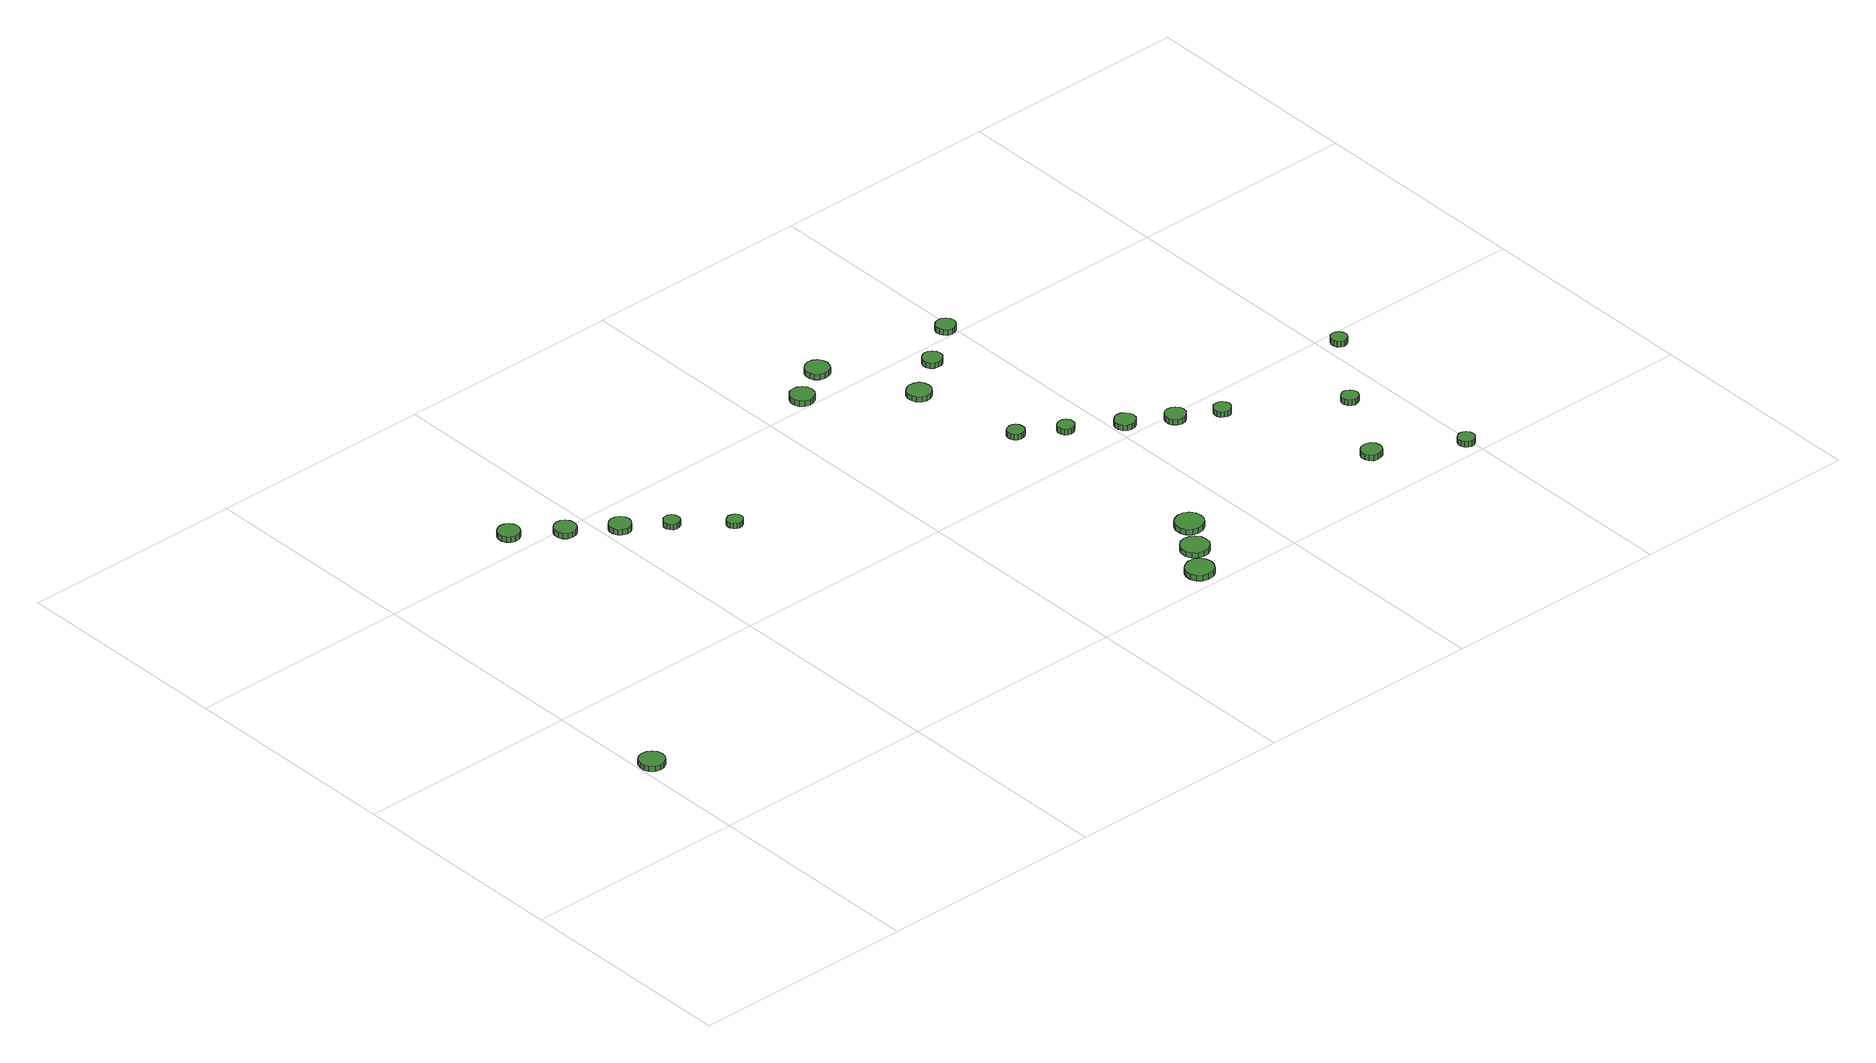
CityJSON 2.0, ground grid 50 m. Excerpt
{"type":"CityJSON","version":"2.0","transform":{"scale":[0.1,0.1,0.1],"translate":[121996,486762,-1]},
"CityObjects":{
"tree1":{"type":"SolitaryVegetationObject","attributes":{"function":"something"},"geometry":[{"type":"MultiSurface","lod":"1","boundaries":[[[0,1,2,3,4,5,6,7,8,9,10,11,12,13,14]],[[15,16,17,18,19,20,21,22,23,24,25,26,27,28,29]],[[0,29,28,1]],[[1,28,27,2]],[[2,27,26,3]],[[3,26,25,4]],[[4,25,24,5]],[[5,24,23,6]],[[6,23,22,7]],[[7,22,21,8]],[[8,21,20,9]],[[9,20,19,10]],[[10,19,18,11]],[[11,18,17,12]],[[12,17,16,13]],[[13,16,15,14]],[[14,15,29,0]]]}]},
"tree2":{"type":"SolitaryVegetationObject","attributes":{"function":"something"},"geometry":[{"type":"MultiSurface","lod":"1","boundaries":[[[30,31,32,33,34,35,36,37,38,39,40,41,42,43,44]],[[45,46,47,48,49,50,51,52,53,54,55,56,57,58,59]],[[30,59,58,31]],[[31,58,57,32]],[[32,57,56,33]],[[33,56,55,34]],[[34,55,54,35]],[[35,54,53,36]],[[36,53,52,37]],[[37,52,51,38]],[[38,51,50,39]],[[39,50,49,40]],[[40,49,48,41]],[[41,48,47,42]],[[42,47,46,43]],[[43,46,45,44]],[[44,45,59,30]]]}]},
"tree3":{"type":"SolitaryVegetationObject","attributes":{"function":"something"},"geometry":[{"type":"MultiSurface","lod":"1","boundaries":[[[60,61,62,63,64,65,66,67,68,69,70,71,72,73,74]],[[75,76,77,78,79,80,81,82,83,84,85,86,87,88,89]],[[60,89,88,61]],[[61,88,87,62]],[[62,87,86,63]],[[63,86,85,64]],[[64,85,84,65]],[[65,84,83,66]],[[66,83,82,67]],[[67,82,81,68]],[[68,81,80,69]],[[69,80,79,70]],[[70,79,78,71]],[[71,78,77,72]],[[72,77,76,73]],[[73,76,75,74]],[[74,75,89,60]]]}]},
"tree4":{"type":"SolitaryVegetationObject","attributes":{"function":"something"},"geometry":[{"type":"MultiSurface","lod":"1","boundaries":[[[90,91,92,93,94,95,96,97,98,99,100,101,102,103,104]],[[105,106,107,108,109,110,111,112,113,114,115,116,117,118,119]],[[90,119,118,91]],[[91,118,117,92]],[[92,117,116,93]],[[93,116,115,94]],[[94,115,114,95]],[[95,114,113,96]],[[96,113,112,97]],[[97,112,111,98]],[[98,111,110,99]],[[99,110,109,100]],[[100,109,108,101]],[[101,108,107,102]],[[102,107,106,103]],[[103,106,105,104]],[[104,105,119,90]]]}]},
"tree5":{"type":"SolitaryVegetationObject","attributes":{"function":"something"},"geometry":[{"type":"MultiSurface","lod":"1","boundaries":[[[120,121,122,123,124,125,126,127,128,129,130,131,132,133,134]],[[135,136,137,138,139,140,141,142,143,144,145,146,147,148,149]],[[120,149,148,121]],[[121,148,147,122]],[[122,147,146,123]],[[123,146,145,124]],[[124,145,144,125]],[[125,144,143,126]],[[126,143,142,127]],[[127,142,141,128]],[[128,141,140,129]],[[129,140,139,130]],[[130,139,138,131]],[[131,138,137,132]],[[132,137,136,133]],[[133,136,135,134]],[[134,135,149,120]]]}]},
"tree6":{"type":"SolitaryVegetationObject","attributes":{"function":"something"},"geometry":[{"type":"MultiSurface","lod":"1","boundaries":[[[150,151,152,153,154,155,156,157,158,159,160,161,162,163,164]],[[165,166,167,168,169,170,171,172,173,174,175,176,177,178,179]],[[150,179,178,151]],[[151,178,177,152]],[[152,177,176,153]],[[153,176,175,154]],[[154,175,174,155]],[[155,174,173,156]],[[156,173,172,157]],[[157,172,171,158]],[[158,171,170,159]],[[159,170,169,160]],[[160,169,168,161]],[[161,168,167,162]],[[162,167,166,163]],[[163,166,165,164]],[[164,165,179,150]]]}]},
"tree7":{"type":"SolitaryVegetationObject","attributes":{"function":"something"},"geometry":[{"type":"MultiSurface","lod":"1","boundaries":[[[180,181,182,183,184,185,186,187,188,189,190,191,192,193,194]],[[195,196,197,198,199,200,201,202,203,204,205,206,207,208,209]],[[180,209,208,181]],[[181,208,207,182]],[[182,207,206,183]],[[183,206,205,184]],[[184,205,204,185]],[[185,204,203,186]],[[186,203,202,187]],[[187,202,201,188]],[[188,201,200,189]],[[189,200,199,190]],[[190,199,198,191]],[[191,198,197,192]],[[192,197,196,193]],[[193,196,195,194]],[[194,195,209,180]]]}]},
"tree8":{"type":"SolitaryVegetationObject","attributes":{"function":"something"},"geometry":[{"type":"MultiSurface","lod":"1","boundaries":[[[210,211,212,213,214,215,216,217,218,219,220,221,222,223,224]],[[225,226,227,228,229,230,231,232,233,234,235,236,237,238,239]],[[210,239,238,211]],[[211,238,237,212]],[[212,237,236,213]],[[213,236,235,214]],[[214,235,234,215]],[[215,234,233,216]],[[216,233,232,217]],[[217,232,231,218]],[[218,231,230,219]],[[219,230,229,220]],[[220,229,228,221]],[[221,228,227,222]],[[222,227,226,223]],[[223,226,225,224]],[[224,225,239,210]]]}]},
"tree9":{"type":"SolitaryVegetationObject","attributes":{"function":"something"},"geometry":[{"type":"MultiSurface","lod":"1","boundaries":[[[240,241,242,243,244,245,246,247,248,249,250,251,252,253,254]],[[255,256,257,258,259,260,261,262,263,264,265,266,267,268,269]],[[240,269,268,241]],[[241,268,267,242]],[[242,267,266,243]],[[243,266,265,244]],[[244,265,264,245]],[[245,264,263,246]],[[246,263,262,247]],[[247,262,261,248]],[[248,261,260,249]],[[249,260,259,250]],[[250,259,258,251]],[[251,258,257,252]],[[252,257,256,253]],[[253,256,255,254]],[[254,255,269,240]]]}]},
"tree10":{"type":"SolitaryVegetationObject","attributes":{"function":"something"},"geometry":[{"type":"MultiSurface","lod":"1","boundaries":[[[270,271,272,273,274,275,276,277,278,279,280,281,282,283,284]],[[285,286,287,288,289,290,291,292,293,294,295,296,297,298,299]],[[270,299,298,271]],[[271,298,297,272]],[[272,297,296,273]],[[273,296,295,274]],[[274,295,294,275]],[[275,294,293,276]],[[276,293,292,277]],[[277,292,291,278]],[[278,291,290,279]],[[279,290,289,280]],[[280,289,288,281]],[[281,288,287,282]],[[282,287,286,283]],[[283,286,285,284]],[[284,285,299,270]]]}]},
"tree11":{"type":"SolitaryVegetationObject","attributes":{"function":"something"},"geometry":[{"type":"MultiSurface","lod":"1","boundaries":[[[300,301,302,303,304,305,306,307,308,309,310,311,312,313,314]],[[315,316,317,318,319,320,321,322,323,324,325,326,327,328,329]],[[300,329,328,301]],[[301,328,327,302]],[[302,327,326,303]],[[303,326,325,304]],[[304,325,324,305]],[[305,324,323,306]],[[306,323,322,307]],[[307,322,321,308]],[[308,321,320,309]],[[309,320,319,310]],[[310,319,318,311]],[[311,318,317,312]],[[312,317,316,313]],[[313,316,315,314]],[[314,315,329,300]]]}]},
"tree12":{"type":"SolitaryVegetationObject","attributes":{"function":"something"},"geometry":[{"type":"MultiSurface","lod":"1","boundaries":[[[330,331,332,333,334,335,336,337,338,339,340,341,342,343,344]],[[345,346,347,348,349,350,351,352,353,354,355,356,357,358,359]],[[330,359,358,331]],[[331,358,357,332]],[[332,357,356,333]],[[333,356,355,334]],[[334,355,354,335]],[[335,354,353,336]],[[336,353,352,337]],[[337,352,351,338]],[[338,351,350,339]],[[339,350,349,340]],[[340,349,348,341]],[[341,348,347,342]],[[342,347,346,343]],[[343,346,345,344]],[[344,345,359,330]]]}]},
"tree13":{"type":"SolitaryVegetationObject","attributes":{"function":"something"},"geometry":[{"type":"MultiSurface","lod":"1","boundaries":[[[360,361,362,363,364,365,366,367,368,369,370,371,372,373,374]],[[375,376,377,378,379,380,381,382,383,384,385,386,387,388,389]],[[360,389,388,361]],[[361,388,387,362]],[[362,387,386,363]],[[363,386,385,364]],[[364,385,384,365]],[[365,384,383,366]],[[366,383,382,367]],[[367,382,381,368]],[[368,381,380,369]],[[369,380,379,370]],[[370,379,378,371]],[[371,378,377,372]],[[372,377,376,373]],[[373,376,375,374]],[[374,375,389,360]]]}]},
"tree14":{"type":"SolitaryVegetationObject","attributes":{"function":"something"},"geometry":[{"type":"MultiSurface","lod":"1","boundaries":[[[390,391,392,393,394,395,396,397,398,399,400,401,402,403,404]],[[405,406,407,408,409,410,411,412,413,414,415,416,417,418,419]],[[390,419,418,391]],[[391,418,417,392]],[[392,417,416,393]],[[393,416,415,394]],[[394,415,414,395]],[[395,414,413,396]],[[396,413,412,397]],[[397,412,411,398]],[[398,411,410,399]],[[399,410,409,400]],[[400,409,408,401]],[[401,408,407,402]],[[402,407,406,403]],[[403,406,405,404]],[[404,405,419,390]]]}]},
"tree15":{"type":"SolitaryVegetationObject","attributes":{"function":"something"},"geometry":[{"type":"MultiSurface","lod":"1","boundaries":[[[420,421,422,423,424,425,426,427,428,429,430,431,432,433,434]],[[435,436,437,438,439,440,441,442,443,444,445,446,447,448,449]],[[420,449,448,421]],[[421,448,447,422]],[[422,447,446,423]],[[423,446,445,424]],[[424,445,444,425]],[[425,444,443,426]],[[426,443,442,427]],[[427,442,441,428]],[[428,441,440,429]],[[429,440,439,430]],[[430,439,438,431]],[[431,438,437,432]],[[432,437,436,433]],[[433,436,435,434]],[[434,435,449,420]]]}]},
"tree16":{"type":"SolitaryVegetationObject","attributes":{"function":"something"},"geometry":[{"type":"MultiSurface","lod":"1","boundaries":[[[450,451,452,453,454,455,456,457,458,459,460,461,462,463,464]],[[465,466,467,468,469,470,471,472,473,474,475,476,477,478,479]],[[450,479,478,451]],[[451,478,477,452]],[[452,477,476,453]],[[453,476,475,454]],[[454,475,474,455]],[[455,474,473,456]],[[456,473,472,457]],[[457,472,471,458]],[[458,471,470,459]],[[459,470,469,460]],[[460,469,468,461]],[[461,468,467,462]],[[462,467,466,463]],[[463,466,465,464]],[[464,465,479,450]]]}]},
"tree17":{"type":"SolitaryVegetationObject","attributes":{"function":"something"},"geometry":[{"type":"MultiSurface","lod":"1","boundaries":[[[480,481,482,483,484,485,486,487,488,489,490,491,492,493,494]],[[495,496,497,498,499,500,501,502,503,504,505,506,507,508,509]],[[480,509,508,481]],[[481,508,507,482]],[[482,507,506,483]],[[483,506,505,484]],[[484,505,504,485]],[[485,504,503,486]],[[486,503,502,487]],[[487,502,501,488]],[[488,501,500,489]],[[489,500,499,490]],[[490,499,498,491]],[[491,498,497,492]],[[492,497,496,493]],[[493,496,495,494]],[[494,495,509,480]]]}]},
"tree18":{"type":"SolitaryVegetationObject","attributes":{"function":"something"},"geometry":[{"type":"MultiSurface","lod":"1","boundaries":[[[510,511,512,513,514,515,516,517,518,519,520,521,522,523,524]],[[525,526,527,528,529,530,531,532,533,534,535,536,537,538,539]],[[510,539,538,511]],[[511,538,537,512]],[[512,537,536,513]],[[513,536,535,514]],[[514,535,534,515]],[[515,534,533,516]],[[516,533,532,517]],[[517,532,531,518]],[[518,531,530,519]],[[519,530,529,520]],[[520,529,528,521]],[[521,528,527,522]],[[522,527,526,523]],[[523,526,525,524]],[[524,525,539,510]]]}]},
"tree19":{"type":"SolitaryVegetationObject","attributes":{"function":"something"},"geometry":[{"type":"MultiSurface","lod":"1","boundaries":[[[540,541,542,543,544,545,546,547,548,549,550,551,552,553,554]],[[555,556,557,558,559,560,561,562,563,564,565,566,567,568,569]],[[540,569,568,541]],[[541,568,567,542]],[[542,567,566,543]],[[543,566,565,544]],[[544,565,564,545]],[[545,564,563,546]],[[546,563,562,547]],[[547,562,561,548]],[[548,561,560,549]],[[549,560,559,550]],[[550,559,558,551]],[[551,558,557,552]],[[552,557,556,553]],[[553,556,555,554]],[[554,555,569,540]]]}]},
"tree20":{"type":"SolitaryVegetationObject","attributes":{"function":"something"},"geometry":[{"type":"MultiSurface","lod":"1","boundaries":[[[570,571,572,573,574,575,576,577,578,579,580,581,582,583,584]],[[585,586,587,588,589,590,591,592,593,594,595,596,597,598,599]],[[570,599,598,571]],[[571,598,597,572]],[[572,597,596,573]],[[573,596,595,574]],[[574,595,594,575]],[[575,594,593,576]],[[576,593,592,577]],[[577,592,591,578]],[[578,591,590,579]],[[579,590,589,580]],[[580,589,588,581]],[[581,588,587,582]],[[582,587,586,583]],[[583,586,585,584]],[[584,585,599,570]]]}]},
"tree21":{"type":"SolitaryVegetationObject","attributes":{"function":"something"},"geometry":[{"type":"MultiSurface","lod":"1","boundaries":[[[600,601,602,603,604,605,606,607,608,609,610,611,612,613,614]],[[615,616,617,618,619,620,621,622,623,624,625,626,627,628,629]],[[600,629,628,601]],[[601,628,627,602]],[[602,627,626,603]],[[603,626,625,604]],[[604,625,624,605]],[[605,624,623,606]],[[606,623,622,607]],[[607,622,621,608]],[[608,621,620,609]],[[609,620,619,610]],[[610,619,618,611]],[[611,618,617,612]],[[612,617,616,613]],[[613,616,615,614]],[[614,615,629,600]]]}]},
"tree22":{"type":"SolitaryVegetationObject","attributes":{"function":"something"},"geometry":[{"type":"MultiSurface","lod":"1","boundaries":[[[630,631,632,633,634,635,636,637,638,639,640,641,642,643,644]],[[645,646,647,648,649,650,651,652,653,654,655,656,657,658,659]],[[630,659,658,631]],[[631,658,657,632]],[[632,657,656,633]],[[633,656,655,634]],[[634,655,654,635]],[[635,654,653,636]],[[636,653,652,637]],[[637,652,651,638]],[[638,651,650,639]],[[639,650,649,640]],[[640,649,648,641]],[[641,648,647,642]],[[642,647,646,643]],[[643,646,645,644]],[[644,645,659,630]]]}]},
"tree23":{"type":"SolitaryVegetationObject","attributes":{"function":"something"},"geometry":[{"type":"MultiSurface","lod":"1","boundaries":[[[660,661,662,663,664,665,666,667,668,669,670,671,672,673,674]],[[675,676,677,678,679,680,681,682,683,684,685,686,687,688,689]],[[660,689,688,661]],[[661,688,687,662]],[[662,687,686,663]],[[663,686,685,664]],[[664,685,684,665]],[[665,684,683,666]],[[666,683,682,667]],[[667,682,681,668]],[[668,681,680,669]],[[669,680,679,670]],[[670,679,678,671]],[[671,678,677,672]],[[672,677,676,673]],[[673,676,675,674]],[[674,675,689,660]]]}]}
},
"vertices":[
[60,266,19],[57,277,19],[50,286,19],[40,292,19],[29,293,19],[18,290,19],[9,282,19],[5,271,19],[5,260,19],[9,249,19],[18,241,19],[29,238,19],[40,239,19],[50,245,19],[57,254,19],[57,254,7],[50,245,7],[40,239,7],[29,238,7],[18,241,7],[9,249,7],[5,260,7],[5,271,7],[9,282,7],[18,290,7],[29,293,7],[40,292,7],[50,286,7],[57,277,7],[60,266,7],
[366,1041,33],[364,1051,33],[358,1059,33],[350,1064,33],[340,1065,33],[330,1062,33],[323,1055,33],[319,1046,33],[319,1036,33],[323,1027,33],[330,1021,33],[340,1017,33],[350,1019,33],[358,1023,33],[364,1032,33],[364,1032,20],[358,1023,20],[350,1019,20],[340,1017,20],[330,1021,20],[323,1027,20],[319,1036,20],[319,1046,20],[323,1055,20],[330,1062,20],[340,1065,20],[350,1064,20],[358,1059,20],[364,1051,20],[366,1041,20],
[458,976,33],[456,986,33],[450,994,33],[442,999,33],[432,1000,33],[422,997,33],[415,990,33],[411,981,33],[411,971,33],[415,962,33],[422,955,33],[432,952,33],[442,953,33],[450,958,33],[456,966,33],[456,966,20],[450,958,20],[442,953,20],[432,952,20],[422,955,20],[415,962,20],[411,971,20],[411,981,20],[415,990,20],[422,997,20],[432,1000,20],[442,999,20],[450,994,20],[456,986,20],[458,976,20],
[549,914,32],[547,924,32],[541,932,32],[533,937,32],[523,938,32],[513,935,32],[506,928,32],[502,919,32],[502,909,32],[506,900,32],[513,894,32],[523,891,32],[533,892,32],[541,897,32],[547,905,32],[547,905,19],[541,897,19],[533,892,19],[523,891,19],[513,894,19],[506,900,19],[502,909,19],[502,919,19],[506,928,19],[513,935,19],[523,938,19],[533,937,19],[541,932,19],[547,924,19],[549,914,19],
[627,856,32],[626,863,32],[622,869,32],[615,873,32],[608,873,32],[601,871,32],[596,866,32],[593,860,32],[593,852,32],[596,846,32],[601,841,32],[608,839,32],[615,839,32],[622,843,32],[626,849,32],[626,849,19],[622,843,19],[615,839,19],[608,839,19],[601,841,19],[596,846,19],[593,852,19],[593,860,19],[596,866,19],[601,871,19],[608,873,19],[615,873,19],[622,869,19],[626,863,19],[627,856,19],
[721,773,33],[720,780,33],[715,786,33],[709,789,33],[702,790,33],[696,788,33],[690,783,33],[687,777,33],[687,769,33],[690,763,33],[696,758,33],[702,756,33],[709,757,33],[715,760,33],[720,766,33],[720,766,21],[715,760,21],[709,757,21],[702,756,21],[696,758,21],[690,763,21],[687,769,21],[687,777,21],[690,783,21],[696,788,21],[702,790,21],[709,789,21],[715,786,21],[720,780,21],[721,773,21],
[1313,37,30],[1310,49,30],[1303,60,30],[1292,66,30],[1279,67,30],[1267,63,30],[1257,55,30],[1252,43,30],[1252,31,30],[1257,19,30],[1267,10,30],[1279,7,30],[1292,8,30],[1303,14,30],[1310,25,30],[1310,25,17],[1303,14,17],[1292,8,17],[1279,7,17],[1267,10,17],[1257,19,17],[1252,31,17],[1252,43,17],[1257,55,17],[1267,63,17],[1279,67,17],[1292,66,17],[1303,60,17],[1310,49,17],[1313,37,17],
[1357,101,31],[1355,114,31],[1347,124,31],[1336,130,31],[1324,132,31],[1312,128,31],[1302,119,31],[1297,108,31],[1297,95,31],[1302,83,31],[1312,75,31],[1324,71,31],[1336,72,31],[1347,78,31],[1355,89,31],[1355,89,19],[1347,78,19],[1336,72,19],[1324,71,19],[1312,75,19],[1302,83,19],[1297,95,19],[1297,108,19],[1302,119,19],[1312,128,19],[1324,132,19],[1336,130,19],[1347,124,19],[1355,114,19],[1357,101,19],
[1123,1014,33],[1121,1025,33],[1115,1033,33],[1105,1039,33],[1095,1040,33],[1084,1037,33],[1076,1029,33],[1072,1019,33],[1072,1009,33],[1076,999,33],[1084,991,33],[1095,988,33],[1105,989,33],[1115,995,33],[1121,1003,33],[1121,1003,20],[1115,995,20],[1105,989,20],[1095,988,20],[1084,991,20],[1076,999,20],[1072,1009,20],[1072,1019,20],[1076,1029,20],[1084,1037,20],[1095,1040,20],[1105,1039,20],[1115,1033,20],[1121,1025,20],[1123,1014,20],
[1403,169,33],[1400,181,33],[1393,192,33],[1382,198,33],[1369,199,33],[1357,195,33],[1347,187,33],[1342,175,33],[1342,162,33],[1347,151,33],[1357,142,33],[1369,138,33],[1382,140,33],[1393,146,33],[1400,156,33],[1400,156,20],[1393,146,20],[1382,140,20],[1369,138,20],[1357,142,20],[1347,151,20],[1342,162,20],[1342,175,20],[1347,187,20],[1357,195,20],[1369,199,20],[1382,198,20],[1393,192,20],[1400,181,20],[1403,169,20],
[1210,1066,32],[1207,1076,32],[1201,1085,32],[1192,1091,32],[1181,1092,32],[1170,1088,32],[1162,1081,32],[1158,1071,32],[1158,1060,32],[1162,1050,32],[1170,1043,32],[1181,1040,32],[1192,1041,32],[1201,1046,32],[1207,1055,32],[1207,1055,19],[1201,1046,19],[1192,1041,19],[1181,1040,19],[1170,1043,19],[1162,1050,19],[1158,1060,19],[1158,1071,19],[1162,1081,19],[1170,1088,19],[1181,1092,19],[1192,1091,19],[1201,1085,19],[1207,1076,19],[1210,1066,19],
[1343,633,38],[1342,641,38],[1337,647,38],[1331,650,38],[1323,651,38],[1316,649,38],[1310,644,38],[1307,637,38],[1307,629,38],[1310,622,38],[1316,617,38],[1323,615,38],[1331,616,38],[1337,619,38],[1342,626,38],[1342,626,25],[1337,619,25],[1331,616,25],[1323,615,25],[1316,617,25],[1310,622,25],[1307,629,25],[1307,637,25],[1310,644,25],[1316,649,25],[1323,651,25],[1331,650,25],[1337,647,25],[1342,641,25],[1343,633,25],
[1304,868,35],[1302,879,35],[1296,888,35],[1286,893,35],[1275,894,35],[1265,891,35],[1257,884,35],[1253,874,35],[1253,863,35],[1257,853,35],[1265,846,35],[1275,842,35],[1286,843,35],[1296,849,35],[1302,858,35],[1302,858,23],[1296,849,23],[1286,843,23],[1275,842,23],[1265,846,23],[1257,853,23],[1253,863,23],[1253,874,23],[1257,884,23],[1265,891,23],[1275,894,23],[1286,893,23],[1296,888,23],[1302,879,23],[1304,868,23],
[1429,580,38],[1428,588,38],[1423,594,38],[1417,598,38],[1409,598,38],[1402,596,38],[1396,591,38],[1393,584,38],[1393,576,38],[1396,569,38],[1402,564,38],[1409,562,38],[1417,563,38],[1423,567,38],[1428,573,38],[1428,573,25],[1423,567,25],[1417,563,25],[1409,562,25],[1402,564,25],[1396,569,25],[1393,576,25],[1393,584,25],[1396,591,25],[1402,596,25],[1409,598,25],[1417,598,25],[1423,594,25],[1428,588,25],[1429,580,25],
[1397,939,34],[1395,947,34],[1390,955,34],[1382,959,34],[1373,960,34],[1365,957,34],[1358,951,34],[1354,943,34],[1354,934,34],[1358,926,34],[1365,920,34],[1373,918,34],[1382,918,34],[1390,923,34],[1395,930,34],[1395,930,21],[1390,923,21],[1382,918,21],[1373,918,21],[1365,920,21],[1358,926,21],[1354,934,21],[1354,943,21],[1358,951,21],[1365,957,21],[1373,960,21],[1382,959,21],[1390,955,21],[1395,947,21],[1397,939,21],
[1535,517,37],[1533,526,37],[1527,534,37],[1519,539,37],[1510,540,37],[1501,537,37],[1494,530,37],[1490,522,37],[1490,513,37],[1494,504,37],[1501,498,37],[1510,495,37],[1519,496,37],[1527,501,37],[1533,508,37],[1533,508,24],[1527,501,24],[1519,496,24],[1510,495,24],[1501,498,24],[1494,504,24],[1490,513,24],[1490,522,24],[1494,530,24],[1501,537,24],[1510,540,24],[1519,539,24],[1527,534,24],[1533,526,24],[1535,517,24],
[1625,469,35],[1623,478,35],[1617,485,35],[1609,490,35],[1600,491,35],[1591,488,35],[1584,482,35],[1580,473,35],[1580,464,35],[1584,456,35],[1591,449,35],[1600,446,35],[1609,447,35],[1617,452,35],[1623,460,35],[1623,460,22],[1617,452,22],[1609,447,22],[1600,446,22],[1591,449,22],[1584,456,22],[1580,464,22],[1580,473,22],[1584,482,22],[1591,488,22],[1600,491,22],[1609,490,22],[1617,485,22],[1623,478,22],[1625,469,22],
[1495,1009,33],[1493,1018,33],[1488,1025,33],[1480,1030,33],[1472,1030,33],[1463,1028,33],[1457,1022,33],[1453,1014,33],[1453,1005,33],[1457,997,33],[1463,991,33],[1472,988,33],[1480,989,33],[1488,993,33],[1493,1001,33],[1493,1001,20],[1488,993,20],[1480,989,20],[1472,988,20],[1463,991,20],[1457,997,20],[1453,1005,20],[1453,1014,20],[1457,1022,20],[1463,1028,20],[1472,1030,20],[1480,1030,20],[1488,1025,20],[1493,1018,20],[1495,1009,20],
[1706,424,35],[1704,431,35],[1699,437,35],[1693,441,35],[1685,442,35],[1678,440,35],[1672,434,35],[1669,428,35],[1669,420,35],[1672,413,35],[1678,408,35],[1685,406,35],[1693,406,35],[1699,410,35],[1704,416,35],[1704,416,22],[1699,410,22],[1693,406,22],[1685,406,22],[1678,408,22],[1672,413,22],[1669,420,22],[1669,428,22],[1672,434,22],[1678,440,22],[1685,442,22],[1693,441,22],[1699,437,22],[1704,431,22],[1706,424,22],
[1832,117,34],[1830,126,34],[1824,134,34],[1816,138,34],[1807,139,34],[1798,136,34],[1791,130,34],[1787,122,34],[1787,112,34],[1791,104,34],[1798,97,34],[1807,95,34],[1816,96,34],[1824,100,34],[1830,108,34],[1830,108,21],[1824,100,21],[1816,96,21],[1807,95,21],[1798,97,21],[1791,104,21],[1787,112,21],[1787,122,21],[1791,130,21],[1798,136,21],[1807,139,21],[1816,138,21],[1824,134,21],[1830,126,21],[1832,117,21],
[1997,25,34],[1996,32,34],[1991,38,34],[1984,42,34],[1977,43,34],[1970,40,34],[1964,35,34],[1961,28,34],[1961,21,34],[1964,14,34],[1970,9,34],[1977,6,34],[1984,7,34],[1991,11,34],[1996,17,34],[1996,17,21],[1991,11,21],[1984,7,21],[1977,6,21],[1970,9,21],[1964,14,21],[1961,21,21],[1961,28,21],[1964,35,21],[1970,40,21],[1977,43,21],[1984,42,21],[1991,38,21],[1996,32,21],[1997,25,21],
[1923,288,34],[1921,295,34],[1917,301,34],[1910,305,34],[1902,306,34],[1895,303,34],[1889,298,34],[1886,291,34],[1886,284,34],[1889,277,34],[1895,272,34],[1902,269,34],[1910,270,34],[1917,274,34],[1921,280,34],[1921,280,21],[1917,274,21],[1910,270,21],[1902,269,21],[1895,272,21],[1889,277,21],[1886,284,21],[1886,291,21],[1889,298,21],[1895,303,21],[1902,306,21],[1910,305,21],[1917,301,21],[1921,295,21],[1923,288,21],
[2044,457,33],[2042,464,33],[2038,470,33],[2031,474,33],[2024,475,33],[2017,472,33],[2012,467,33],[2009,461,33],[2009,453,33],[2012,447,33],[2017,442,33],[2024,439,33],[2031,440,33],[2038,444,33],[2042,450,33],[2042,450,20],[2038,444,20],[2031,440,20],[2024,439,20],[2017,442,20],[2012,447,20],[2009,453,20],[2009,461,20],[2012,467,20],[2017,472,20],[2024,475,20],[2031,474,20],[2038,470,20],[2042,464,20],[2044,457,20]
]}
